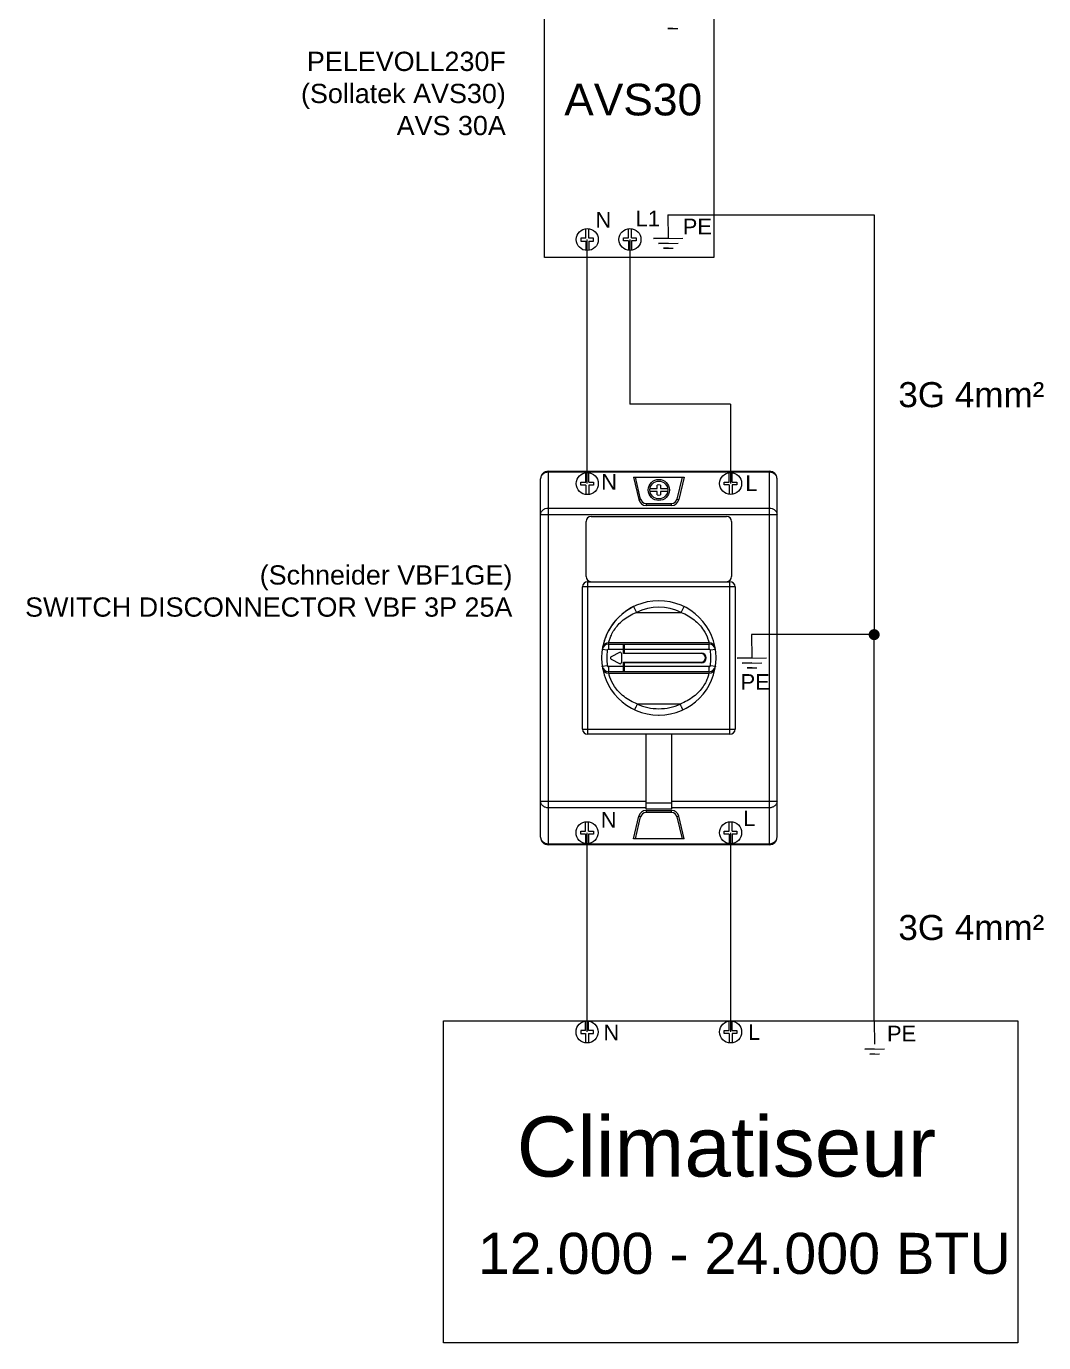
# Model space of a CAD drawing. Header units: millimetres. Extents: x 2593 to 3010, y 1326 to 1702.
# Drawn here: x 2616.6 to 2690.4, y 1423 to 1518.4 of the extents above; entities that cross this region are included whole.
import ezdxf

# ---------------------------------------------------------------- set-up
doc = ezdxf.new("R2010")
doc.units = ezdxf.units.MM
doc.layers.add('01_Puissance', color=250, linetype='Continuous', lineweight=20)
doc.layers.add('03_Symbole', color=250, linetype='Continuous', lineweight=15)
doc.layers.add('04_Texte', color=7, linetype='Continuous')
doc.styles.get("Standard").update_dxf_attribs({"font": 'arial.ttf'})

msp = doc.modelspace()

# ---------------------------------------------------------------- linework, layer by layer
at = {"layer": '01_Puissance'}
for p, q in [((2663.512, 1518.286), (2663.157, 1518.286)), ((2663.157, 1518.286), (2663.868, 1518.286)), ((2663.149, 1504.766), (2663.178, 1503.074)), ((2663.149, 1504.766), (2678.114, 1504.766)), ((2678.114, 1504.766), (2678.114, 1474.32)), ((2662.111, 1503.056), (2664.244, 1503.091)), ((2663.178, 1503.074), (2662.111, 1503.056)), ((2657.307, 1485.277), (2657.307, 1502.982)), ((2660.405, 1502.987), (2660.405, 1491.035)), ((2662.472, 1502.706), (2663.895, 1502.73)), ((2663.183, 1502.718), (2662.472, 1502.706)), ((2662.834, 1502.356), (2663.545, 1502.368)), ((2663.189, 1502.362), (2662.834, 1502.356)), ((2666.499, 1501.683), (2666.499, 1501.683)), ((2667.702, 1491.035), (2660.405, 1491.035)), ((2667.702, 1491.035), (2667.702, 1485.284)), ((2669.216, 1474.32), (2669.244, 1472.628)), ((2678.114, 1474.32), (2669.216, 1474.32)), ((2678.114, 1446.297), (2678.114, 1474.32)), ((2668.177, 1472.61), (2670.311, 1472.645)), ((2669.244, 1472.628), (2668.177, 1472.61)), ((2668.539, 1472.26), (2669.961, 1472.284)), ((2669.25, 1472.272), (2668.539, 1472.26)), ((2668.9, 1471.911), (2669.612, 1471.922)), ((2669.256, 1471.916), (2668.9, 1471.911)), ((2657.297, 1445.499), (2657.294, 1459.951)), ((2667.704, 1459.951), (2667.704, 1445.499)), ((2678.114, 1446.297), (2678.142, 1444.605)), ((2677.437, 1444.238), (2678.859, 1444.261)), ((2678.148, 1444.249), (2677.437, 1444.238)), ((2677.798, 1443.888), (2678.51, 1443.9)), ((2678.154, 1443.894), (2677.798, 1443.888))]:
    msp.add_line(p, q, dxfattribs=at)
at = {"layer": '01_Puissance', "lineweight": -3, "const_width": 0.4}
msp.add_lwpolyline([(2678.314, 1474.323, -1), (2677.914, 1474.316, -1)], format="xyb", close=True, dxfattribs=at)
at = {"layer": '03_Symbole', "color": 7, "linetype": 'Continuous'}
for p, q in [((2656.847, 1503.089), (2656.847, 1502.874)), ((2657.2, 1503.089), (2656.847, 1503.089)), ((2657.2, 1503.089), (2657.2, 1503.772)), ((2657.415, 1503.089), (2657.415, 1503.772)), ((2657.768, 1503.089), (2657.415, 1503.089)), ((2657.768, 1502.874), (2657.768, 1503.089)), ((2659.944, 1502.88), (2659.944, 1503.095)), ((2659.944, 1503.095), (2660.297, 1503.095)), ((2660.297, 1503.095), (2660.297, 1503.778)), ((2660.512, 1503.095), (2660.512, 1503.778)), ((2660.512, 1503.095), (2660.865, 1503.095)), ((2660.865, 1503.095), (2660.865, 1502.88)), ((2656.847, 1502.874), (2657.2, 1502.874)), ((2657.2, 1502.874), (2657.2, 1502.191)), ((2657.415, 1502.874), (2657.415, 1502.191)), ((2657.415, 1502.874), (2657.768, 1502.874)), ((2660.297, 1502.88), (2659.944, 1502.88)), ((2660.297, 1502.88), (2660.297, 1502.197)), ((2660.512, 1502.88), (2660.512, 1502.197)), ((2660.865, 1502.88), (2660.512, 1502.88)), ((2657.2, 1485.384), (2657.2, 1486.067)), ((2657.415, 1485.384), (2657.415, 1486.067)), ((2667.595, 1485.391), (2667.595, 1486.075)), ((2667.81, 1485.391), (2667.81, 1486.075)), ((2656.847, 1485.169), (2656.847, 1485.384)), ((2656.847, 1485.384), (2657.2, 1485.384)), ((2657.2, 1485.169), (2656.847, 1485.169)), ((2657.2, 1485.169), (2657.2, 1484.486)), ((2657.415, 1485.384), (2657.768, 1485.384)), ((2657.415, 1485.169), (2657.415, 1484.486)), ((2657.768, 1485.169), (2657.415, 1485.169)), ((2657.768, 1485.384), (2657.768, 1485.169)), ((2667.242, 1485.176), (2667.242, 1485.391)), ((2667.242, 1485.391), (2667.595, 1485.391)), ((2667.595, 1485.176), (2667.242, 1485.176)), ((2667.595, 1485.176), (2667.595, 1484.493)), ((2667.81, 1485.391), (2668.162, 1485.391)), ((2667.81, 1485.176), (2667.81, 1484.493)), ((2668.162, 1485.176), (2667.81, 1485.176)), ((2668.162, 1485.391), (2668.162, 1485.176)), ((2657.187, 1460.058), (2657.187, 1460.741)), ((2657.401, 1460.058), (2657.401, 1460.741)), ((2667.597, 1460.058), (2667.597, 1460.741)), ((2667.811, 1460.058), (2667.811, 1460.741)), ((2656.834, 1459.843), (2656.834, 1460.058)), ((2656.834, 1460.058), (2657.187, 1460.058)), ((2657.187, 1459.843), (2656.834, 1459.843)), ((2657.187, 1459.843), (2657.187, 1459.16)), ((2657.401, 1460.058), (2657.754, 1460.058)), ((2657.401, 1459.843), (2657.401, 1459.16)), ((2657.754, 1459.843), (2657.401, 1459.843)), ((2657.754, 1460.058), (2657.754, 1459.843)), ((2667.244, 1459.843), (2667.244, 1460.058)), ((2667.244, 1460.058), (2667.597, 1460.058)), ((2667.597, 1459.843), (2667.244, 1459.843)), ((2667.597, 1459.843), (2667.597, 1459.16)), ((2667.811, 1460.058), (2668.164, 1460.058)), ((2667.811, 1459.843), (2667.811, 1459.16)), ((2668.164, 1459.843), (2667.811, 1459.843)), ((2668.164, 1460.058), (2668.164, 1459.843)), ((2657.19, 1445.606), (2657.19, 1446.29)), ((2657.405, 1445.606), (2657.405, 1446.29)), ((2667.596, 1445.606), (2667.596, 1446.29)), ((2667.811, 1445.606), (2667.811, 1446.29)), ((2656.837, 1445.606), (2656.837, 1445.391)), ((2657.19, 1445.606), (2656.837, 1445.606)), ((2656.837, 1445.391), (2657.19, 1445.391)), ((2657.19, 1445.391), (2657.19, 1444.708)), ((2657.758, 1445.606), (2657.405, 1445.606)), ((2657.405, 1445.391), (2657.405, 1444.708)), ((2657.405, 1445.391), (2657.758, 1445.391)), ((2657.758, 1445.391), (2657.758, 1445.606)), ((2667.244, 1445.391), (2667.244, 1445.606)), ((2667.244, 1445.606), (2667.596, 1445.606)), ((2667.596, 1445.391), (2667.244, 1445.391)), ((2667.596, 1445.391), (2667.596, 1444.708)), ((2667.811, 1445.606), (2668.164, 1445.606)), ((2667.811, 1445.391), (2667.811, 1444.708)), ((2668.164, 1445.391), (2667.811, 1445.391)), ((2668.164, 1445.606), (2668.164, 1445.391))]:
    msp.add_line(p, q, dxfattribs=at)
at = {"layer": '03_Symbole', "color": 7}
for p, q in [((2654.48, 1486.177), (2654.48, 1459.079)), ((2654.48, 1486.177), (2670.517, 1486.177)), ((2670.517, 1486.103), (2654.48, 1486.103)), ((2670.517, 1459.079), (2670.517, 1486.177)), ((2653.927, 1459.632), (2653.927, 1485.624)), ((2660.655, 1485.749), (2661.038, 1484.115)), ((2660.655, 1485.749), (2664.342, 1485.749)), ((2661.182, 1484.149), (2660.807, 1485.749)), ((2662.388, 1484.923), (2662.388, 1485.164)), ((2662.609, 1485.164), (2662.609, 1484.923)), ((2664.191, 1485.749), (2663.815, 1484.149)), ((2664.342, 1485.749), (2663.959, 1484.115)), ((2671.071, 1459.632), (2671.071, 1485.624)), ((2661.038, 1484.115), (2661.182, 1484.149)), ((2661.863, 1484.923), (2662.388, 1484.923)), ((2662.388, 1484.702), (2661.863, 1484.702)), ((2662.388, 1484.461), (2662.388, 1484.702)), ((2662.609, 1484.923), (2663.134, 1484.923)), ((2662.609, 1484.702), (2662.609, 1484.461)), ((2663.134, 1484.702), (2662.609, 1484.702)), ((2663.815, 1484.149), (2663.959, 1484.115)), ((2671.071, 1483.019), (2653.927, 1483.019)), ((2654.48, 1483.498), (2670.517, 1483.498)), ((2661.577, 1483.836), (2661.577, 1483.688)), ((2661.577, 1483.836), (2663.42, 1483.836)), ((2663.42, 1483.688), (2661.577, 1483.688)), ((2663.42, 1483.688), (2663.42, 1483.836)), ((2657.226, 1478.527), (2657.226, 1482.527)), ((2657.595, 1482.896), (2667.402, 1482.896)), ((2667.771, 1482.527), (2667.771, 1478.527)), ((2668.029, 1477.789), (2656.968, 1477.789)), ((2656.968, 1467.466), (2656.968, 1477.789)), ((2657.337, 1478.158), (2657.337, 1467.097)), ((2657.337, 1478.158), (2667.66, 1478.158)), ((2667.66, 1467.097), (2667.66, 1478.158)), ((2668.029, 1477.789), (2668.029, 1467.466)), ((2660.67, 1476.351), (2660.873, 1475.937)), ((2664.124, 1475.937), (2664.327, 1476.351)), ((2660.873, 1475.937), (2664.124, 1475.937)), ((2658.852, 1473.632), (2658.867, 1473.726)), ((2658.852, 1473.632), (2666.145, 1473.632)), ((2658.852, 1473.632), (2658.852, 1473.264)), ((2666.13, 1473.726), (2658.867, 1473.726)), ((2659.936, 1472.941), (2659.936, 1473.632)), ((2660.01, 1472.978), (2660.01, 1473.633)), ((2666.13, 1473.726), (2666.145, 1473.632)), ((2666.145, 1473.264), (2666.145, 1473.632)), ((2658.396, 1473.24), (2658.397, 1473.246)), ((2658.761, 1473.185), (2658.396, 1473.24)), ((2658.405, 1473.295), (2658.397, 1473.246)), ((2658.852, 1473.264), (2659.936, 1473.264)), ((2659.653, 1473.034), (2659.039, 1472.709)), ((2659.039, 1472.546), (2659.653, 1472.219)), ((2659.789, 1472.953), (2659.789, 1472.301)), ((2665.577, 1472.941), (2659.936, 1472.941)), ((2660.01, 1473.264), (2666.145, 1473.264)), ((2660.01, 1472.978), (2665.577, 1472.978)), ((2666.601, 1473.24), (2666.236, 1473.185)), ((2666.6, 1473.246), (2666.592, 1473.295)), ((2666.6, 1473.246), (2666.601, 1473.24)), ((2658.395, 1472.023), (2658.76, 1472.076)), ((2658.396, 1472.015), (2658.395, 1472.023)), ((2658.396, 1472.015), (2658.406, 1471.954)), ((2659.936, 1471.998), (2658.851, 1471.998)), ((2658.851, 1471.998), (2658.851, 1471.629)), ((2666.146, 1471.629), (2658.851, 1471.629)), ((2658.87, 1471.514), (2658.851, 1471.629)), ((2659.936, 1472.314), (2665.577, 1472.314)), ((2659.936, 1471.629), (2659.936, 1472.314)), ((2665.577, 1472.277), (2660.01, 1472.277)), ((2660.01, 1471.629), (2660.01, 1472.277)), ((2666.146, 1471.998), (2660.01, 1471.998)), ((2666.146, 1471.629), (2666.127, 1471.514)), ((2666.146, 1471.629), (2666.146, 1471.998)), ((2666.237, 1472.076), (2666.602, 1472.023)), ((2666.591, 1471.957), (2666.601, 1472.015)), ((2666.602, 1472.023), (2666.601, 1472.015)), ((2658.87, 1471.514), (2666.127, 1471.514)), ((2664.051, 1469.287), (2660.947, 1469.287)), ((2662.478, 1468.48), (2662.499, 1468.48)), ((2662.499, 1468.48), (2662.522, 1468.48)), ((2656.968, 1467.466), (2668.029, 1467.466)), ((2667.66, 1467.097), (2657.337, 1467.097)), ((2661.577, 1461.651), (2661.577, 1467.097)), ((2663.42, 1467.097), (2663.42, 1461.651)), ((2653.927, 1462.237), (2661.577, 1462.237)), ((2661.577, 1462.13), (2663.42, 1462.13)), ((2663.42, 1462.237), (2671.071, 1462.237)), ((2661.577, 1461.758), (2654.48, 1461.758)), ((2660.655, 1459.506), (2661.038, 1461.14)), ((2660.807, 1459.506), (2661.182, 1461.107)), ((2661.182, 1461.107), (2661.038, 1461.14)), ((2663.42, 1461.651), (2661.577, 1461.651)), ((2661.577, 1461.567), (2663.42, 1461.567)), ((2661.577, 1461.567), (2661.577, 1461.42)), ((2663.42, 1461.42), (2661.577, 1461.42)), ((2670.517, 1461.758), (2663.42, 1461.758)), ((2663.42, 1461.42), (2663.42, 1461.567)), ((2663.959, 1461.14), (2663.815, 1461.107)), ((2663.815, 1461.107), (2664.191, 1459.506)), ((2664.342, 1459.506), (2663.959, 1461.14)), ((2654.48, 1459.153), (2670.517, 1459.153)), ((2664.342, 1459.506), (2660.655, 1459.506)), ((2670.517, 1459.079), (2654.48, 1459.079))]:
    msp.add_line(p, q, dxfattribs=at)
at = {"layer": '03_Symbole'}
for points in [[(2654.21, 1521.994), (2666.499, 1521.994), (2666.499, 1501.683), (2654.21, 1501.683)], [(2646.884, 1446.297), (2688.524, 1446.297), (2688.524, 1422.956), (2646.887, 1422.956)]]:
    msp.add_lwpolyline(points, close=True, dxfattribs=at)
at = {"layer": '03_Symbole', "color": 7}
msp.add_lwpolyline([(2660.67, 1476.351), (2660.393, 1476.201), (2660.084, 1476), (2659.805, 1475.781), (2659.556, 1475.55), (2659.337, 1475.312), (2659.146, 1475.07), (2658.984, 1474.831), (2658.849, 1474.598), (2658.738, 1474.377), (2658.649, 1474.171), (2658.579, 1473.985), (2658.527, 1473.822), (2658.487, 1473.682), (2658.459, 1473.568), (2658.439, 1473.479), (2658.426, 1473.415), (2658.419, 1473.374), (2658.414, 1473.35)], dxfattribs=at)
at = {"layer": '03_Symbole', "color": 7, "linetype": 'Continuous'}
for centre in [(2657.307, 1502.982), (2660.405, 1502.987), (2657.307, 1485.277), (2667.702, 1485.284), (2657.294, 1459.951), (2667.704, 1459.951), (2657.297, 1445.499), (2667.704, 1445.499)]:
    msp.add_circle(centre, 0.798, dxfattribs=at)
at = {"layer": '03_Symbole', "color": 7}
for radius in [0.765, 0.645]:
    msp.add_circle((2662.499, 1484.813), radius, dxfattribs=at)
for centre, radius, start, end in [((2654.48, 1485.624), 0.553, 90, 180), ((2670.517, 1485.624), 0.553, 0, 90), ((2662.499, 1484.813), 0.369, 72.5424, 107.4576), ((2661.577, 1484.241), 0.553, 193.1999, 270), ((2661.577, 1484.241), 0.406, 193.1999, 270), ((2662.499, 1484.813), 0.369, 252.5424, 287.4576), ((2663.42, 1484.241), 0.406, 270, 346.8001), ((2663.42, 1484.241), 0.553, 270, 346.8001), ((2657.595, 1482.527), 0.369, 90, 180), ((2667.402, 1482.527), 0.369, 0, 90), ((2657.595, 1478.527), 0.369, 180, 270), ((2667.402, 1478.527), 0.369, 270, 0), ((2657.337, 1477.789), 0.369, 90, 180), ((2667.66, 1477.789), 0.369, 0, 90), ((2662.499, 1472.628), 4.148, 270.3268, 269.70912), ((2662.499, 1472.628), 3.687, 63.83968, 116.16032), ((2658.852, 1473.172), 0.461, 89.97128, 170.72096), ((2658.867, 1473.265), 0.461, 89.97712, 170.03053), ((2666.13, 1473.265), 0.461, 9.96947, 90.02288), ((2666.146, 1473.172), 0.461, 9.28333, 90.02857), ((2662.499, 1472.628), 3.779, 171.5146, 188.38837), ((2658.852, 1473.172), 0.0922, 90.01786, 171.5334), ((2659.082, 1472.628), 0.0922, 117.90189, 242), ((2659.697, 1472.953), 0.0922, 0, 117.90189), ((2665.577, 1472.628), 0.35, 270, 90), ((2665.577, 1472.628), 0.313, 270, 90), ((2666.145, 1473.172), 0.0922, 8.46622, 89.98264), ((2662.499, 1472.628), 3.779, 351.61153, 8.4854), ((2658.851, 1472.09), 0.461, 189.37619, 270.04428), ((2658.87, 1471.974), 0.461, 190.22698, 270.03537), ((2658.851, 1472.09), 0.0922, 188.35994, 269.97492), ((2659.697, 1472.301), 0.0922, 242, 0), ((2666.127, 1471.974), 0.461, 269.96462, 349.77301), ((2666.146, 1472.09), 0.0922, 270.02989, 351.63567), ((2666.146, 1472.09), 0.461, 269.96415, 350.67381), ((2662.499, 1472.631), 3.687, 245.10389, 270.00041), ((2662.499, 1472.631), 3.687, 269.9996, 294.8961), ((2657.337, 1467.466), 0.369, 180, 270), ((2667.66, 1467.466), 0.369, 270, 0), ((2661.577, 1461.014), 0.553, 90, 166.8001), ((2661.577, 1461.014), 0.406, 90, 166.8001), ((2663.42, 1461.014), 0.553, 13.1999, 90), ((2663.42, 1461.014), 0.406, 13.1999, 90), ((2654.48, 1459.632), 0.553, 180, 270), ((2670.517, 1459.632), 0.553, 270, 0)]:
    msp.add_arc(centre, radius, start, end, dxfattribs=at)
for points, knots in [([(2654.48, 1486.103), (2654.408, 1486.103), (2654.266, 1486.079), (2654.083, 1485.975), (2653.977, 1485.841), (2653.934, 1485.718), (2653.927, 1485.655), (2653.927, 1485.624)], [0, 0, 0, 0, 0.265958, 0.522635, 0.765644, 0.883584, 1, 1, 1, 1]), ([(2671.071, 1485.624), (2671.071, 1485.655), (2671.063, 1485.718), (2671.02, 1485.841), (2670.914, 1485.975), (2670.731, 1486.079), (2670.589, 1486.103), (2670.517, 1486.103)], [0, 0, 0, 0, 0.116416, 0.234356, 0.477365, 0.734042, 1, 1, 1, 1]), ([(2653.927, 1483.019), (2653.927, 1483.05), (2653.934, 1483.113), (2653.977, 1483.235), (2654.083, 1483.37), (2654.266, 1483.474), (2654.408, 1483.498), (2654.48, 1483.498)], [0, 0, 0, 0, 0.116416, 0.234356, 0.477365, 0.734042, 1, 1, 1, 1]), ([(2670.517, 1483.498), (2670.589, 1483.498), (2670.731, 1483.474), (2670.914, 1483.37), (2671.02, 1483.235), (2671.063, 1483.113), (2671.071, 1483.05), (2671.071, 1483.019)], [0, 0, 0, 0, 0.265956, 0.522634, 0.765644, 0.883584, 1, 1, 1, 1]), ([(2658.867, 1473.726), (2658.887, 1473.818), (2658.939, 1474.011), (2659.062, 1474.323), (2659.258, 1474.673), (2659.546, 1475.045), (2659.922, 1475.398), (2660.37, 1475.705), (2660.701, 1475.867), (2660.873, 1475.937)], [0, 0, 0, 0, 0.091082, 0.192368, 0.323831, 0.47747, 0.645014, 0.820323, 1, 1, 1, 1]), ([(2664.124, 1475.937), (2664.463, 1475.799), (2665.079, 1475.446), (2665.727, 1474.747), (2666.023, 1474.142), (2666.11, 1473.818), (2666.13, 1473.726)], [0, 0, 0, 0, 0.354895, 0.6759, 0.908711, 1, 1, 1, 1]), ([(2660.947, 1469.287), (2660.6, 1469.42), (2659.969, 1469.766), (2659.296, 1470.466), (2658.984, 1471.084), (2658.891, 1471.417), (2658.87, 1471.514)], [0, 0, 0, 0, 0.352133, 0.672179, 0.906383, 1, 1, 1, 1]), ([(2666.127, 1471.514), (2666.106, 1471.417), (2666.05, 1471.218), (2665.919, 1470.897), (2665.714, 1470.541), (2665.413, 1470.167), (2665.025, 1469.815), (2664.565, 1469.512), (2664.226, 1469.354), (2664.051, 1469.287)], [0, 0, 0, 0, 0.093411, 0.195614, 0.32755, 0.481015, 0.647748, 0.821809, 1, 1, 1, 1]), ([(2660.753, 1468.865), (2660.752, 1468.865), (2660.753, 1468.866), (2660.753, 1468.867), (2660.754, 1468.87), (2660.756, 1468.873), (2660.758, 1468.877), (2660.761, 1468.885), (2660.766, 1468.897), (2660.774, 1468.914), (2660.784, 1468.936), (2660.796, 1468.961), (2660.809, 1468.99), (2660.824, 1469.023), (2660.846, 1469.07), (2660.875, 1469.133), (2660.911, 1469.21), (2660.935, 1469.261), (2660.947, 1469.287)], [0, 0, 0, 0, 0.001023, 0.004114, 0.009352, 0.01681, 0.026561, 0.038678, 0.0703, 0.112061, 0.163554, 0.224174, 0.293318, 0.370216, 0.453445, 0.632549, 0.81832, 1, 1, 1, 1]), ([(2664.245, 1468.865), (2664.245, 1468.865), (2664.244, 1468.866), (2664.244, 1468.867), (2664.243, 1468.87), (2664.241, 1468.873), (2664.24, 1468.877), (2664.236, 1468.885), (2664.231, 1468.897), (2664.223, 1468.914), (2664.213, 1468.936), (2664.201, 1468.961), (2664.188, 1468.99), (2664.173, 1469.023), (2664.151, 1469.07), (2664.122, 1469.133), (2664.086, 1469.21), (2664.062, 1469.261), (2664.051, 1469.287)], [0, 0, 0, 0, 0.001023, 0.004114, 0.009352, 0.01681, 0.026561, 0.038678, 0.0703, 0.112061, 0.163554, 0.224174, 0.293318, 0.370216, 0.453445, 0.632549, 0.81832, 1, 1, 1, 1]), ([(2654.48, 1461.758), (2654.408, 1461.758), (2654.266, 1461.782), (2654.083, 1461.885), (2653.977, 1462.02), (2653.934, 1462.142), (2653.927, 1462.205), (2653.927, 1462.237)], [0, 0, 0, 0, 0.265956, 0.522634, 0.765644, 0.883584, 1, 1, 1, 1]), ([(2671.071, 1462.237), (2671.071, 1462.205), (2671.063, 1462.142), (2671.02, 1462.02), (2670.914, 1461.885), (2670.731, 1461.782), (2670.589, 1461.758), (2670.517, 1461.758)], [0, 0, 0, 0, 0.116416, 0.234356, 0.477365, 0.734042, 1, 1, 1, 1]), ([(2653.927, 1459.632), (2653.927, 1459.6), (2653.934, 1459.537), (2653.977, 1459.415), (2654.083, 1459.28), (2654.266, 1459.177), (2654.408, 1459.153), (2654.48, 1459.153)], [0, 0, 0, 0, 0.116416, 0.234356, 0.477365, 0.734042, 1, 1, 1, 1]), ([(2670.517, 1459.153), (2670.589, 1459.153), (2670.731, 1459.177), (2670.914, 1459.28), (2671.02, 1459.415), (2671.063, 1459.537), (2671.071, 1459.6), (2671.071, 1459.632)], [0, 0, 0, 0, 0.265958, 0.522635, 0.765644, 0.883584, 1, 1, 1, 1])]:
    msp.add_open_spline(points, degree=3, knots=knots, dxfattribs=at)
at = {"layer": '04_Texte'}
msp.add_line((2666.499, 1501.683), (2666.499, 1501.683), dxfattribs=at)

# ---------------------------------------------------------------- texts
at = {"layer": '04_Texte', "attachment_point": 1}
for s, width, gutter_width, heights, insert, char_height in [('\\pxqr;PELEVOLL230F\\P(Sollatek AVS30)\\PAVS 30A', 17.33001, 6.983, [0], (2634.074, 1516.607), 1.39653), ('AVS30', 10.85757, 11.497, [0], (2655.642, 1514.286), 2.2995), ('N', 1.13345, 5.667, [0], (2657.902, 1504.983), 1.133), ('L1', 1.13345, 5.667, [0], (2660.82, 1505.067), 1.1335), ('PE', 1.13345, 5.667, [0], (2664.237, 1504.497), 1.1335), ('N', 1.13345, 5.667, [0], (2658.322, 1485.967), 1.133), ('L', 1.13345, 5.667, [0], (2668.775, 1485.87), 1.133), ('\\pxqr;(Schneider VBF1GE)\\PSWITCH DISCONNECTOR VBF 3P 25A', 36.1815, 6.983, [8.61], (2615.698, 1479.348), 1.39653), ('PE', 1.13345, 5.667, [0], (2668.429, 1471.454), 1.1335), ('N', 1.13345, 5.667, [0], (2658.288, 1461.453), 1.133), ('L', 1.13345, 5.667, [0], (2668.61, 1461.561), 1.133), ('N', 1.13345, 5.667, [0], (2658.481, 1446.032), 1.133), ('L', 1.13345, 5.667, [0], (2668.971, 1446.058), 1.133), ('PE', 1.13345, 5.667, [0], (2679.048, 1445.948), 1.1335), ('Climatiseur', 38.20925, 21.757, [0], (2652.194, 1439.357), 4.35149), ('12.000 - 24.000 BTU', 40.41109, 14.905, [0], (2649.373, 1430.924), 2.98107)]:
    msp.add_mtext_dynamic_manual_height_columns(s, width=width, gutter_width=gutter_width, heights=heights, dxfattribs=dict(at, insert=insert, char_height=char_height))
at = {"layer": '04_Texte', "lineweight": -3, "char_height": 1.8183, "attachment_point": 1}
for insert in [(2679.871, 1492.639), (2679.871, 1453.984)]:
    msp.add_mtext_dynamic_manual_height_columns('3G 4mm²', width=14.58471, gutter_width=9.092, heights=[0], dxfattribs=dict(at, insert=insert))

doc.saveas('drawing.dxf')
